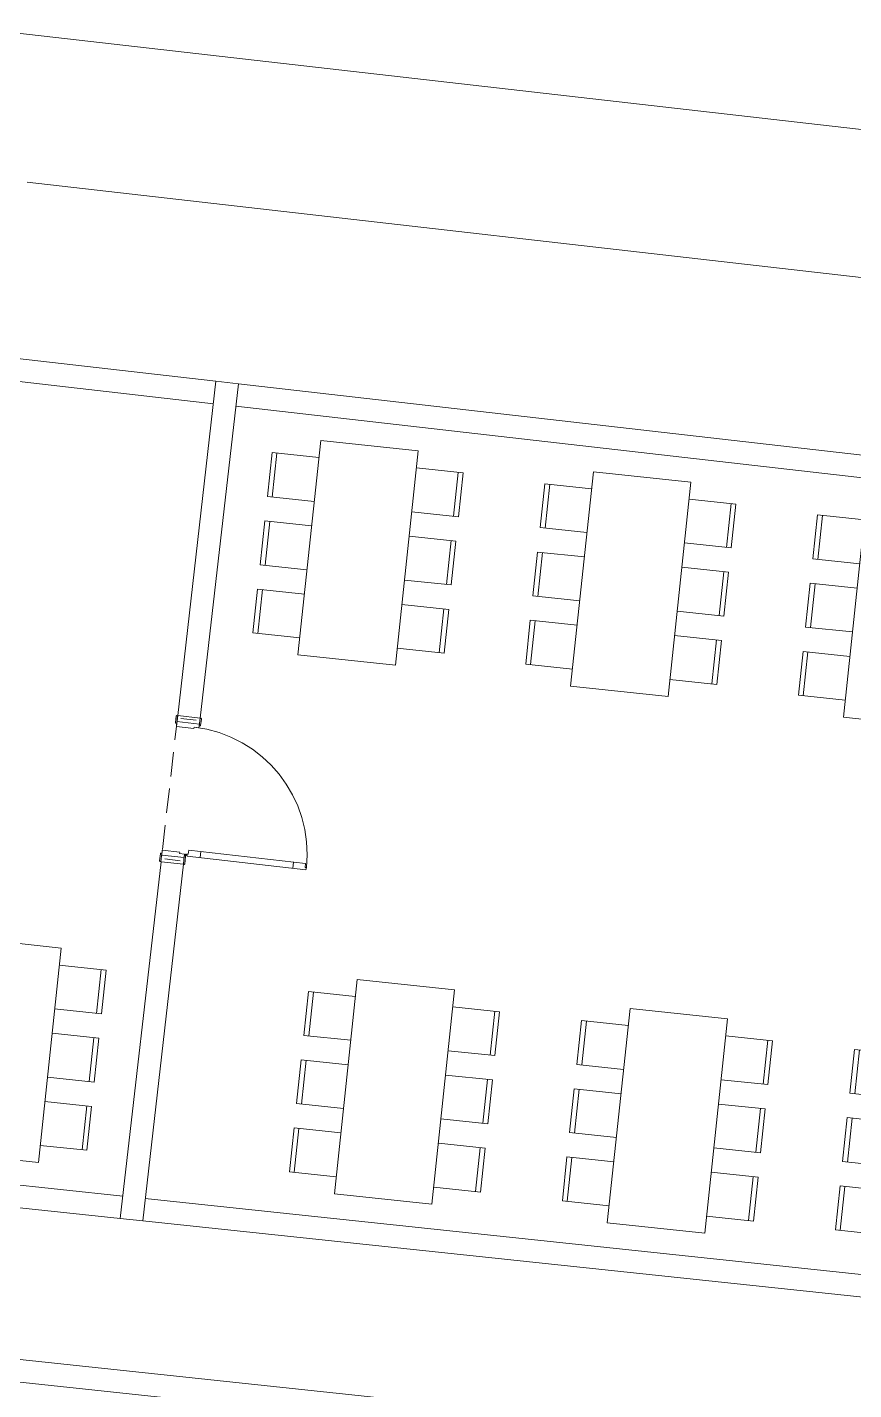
# Model space of a CAD drawing. Header units: metres. Extents: x 750 to 3116, y -341 to 1465.
# Drawn here: x 1599.65 to 1608.08, y 758.92 to 772.83 of the extents above; entities that cross this region are included whole.
import ezdxf

# ---------------------------------------------------------------- set-up
doc = ezdxf.new("R2010")
doc.units = ezdxf.units.M
doc.linetypes.add('DASHED2', pattern=[0.375, 0.25, -0.125])
doc.linetypes.add('HIDDEN', pattern=[0.375, 0.25, -0.125])
for name, color, linetype, lineweight in [('Cycle road', 254, 'Continuous', 20), ('Door', 253, 'Continuous', 5), ('Furniture', 44, 'Continuous', 5), ('Inverted beam', 252, 'Continuous', 5), ('Levels', 252, 'Continuous', 5), ('Vehicular Road', 253, 'Continuous', 20), ('Wall ext', 20, 'Continuous', 18)]:
    doc.layers.add(name, color=color, linetype=linetype, lineweight=lineweight)

# ---------------------------------------------------------------- blocks, each defined once
blk = doc.blocks.new('Dining Table')
at = {"layer": 'Furniture', "color": 0, "linetype": 'ByBlock'}
for p, q in [((29872645, 12208379), (29872645, 12208859)), ((29872645, 12208859), (29873095, 12208859)), ((29872645, 12208809), (29873095, 12208809)), ((29873095, 12208859), (29873095, 12208379)), ((29873345, 12208859), (29873345, 12208379)), ((29873795, 12208859), (29873345, 12208859)), ((29873795, 12208809), (29873345, 12208809)), ((29873795, 12208379), (29873795, 12208859)), ((29874495, 12208859), (29874045, 12208859)), ((29874045, 12208859), (29874045, 12208379)), ((29874495, 12208809), (29874045, 12208809)), ((29874495, 12208379), (29874495, 12208859)), ((29872470, 12208379), (29872470, 12207379)), ((29874670, 12208379), (29872470, 12208379)), ((29874670, 12207379), (29874670, 12208379)), ((29874670, 12207379), (29872470, 12207379)), ((29872645, 12207379), (29872645, 12206899)), ((29873095, 12206899), (29873095, 12207379)), ((29873345, 12206899), (29873345, 12207379)), ((29873795, 12207379), (29873795, 12206899)), ((29874045, 12206899), (29874045, 12207379)), ((29874495, 12207379), (29874495, 12206899)), ((29872645, 12206949), (29873095, 12206949)), ((29872645, 12206899), (29873095, 12206899)), ((29873795, 12206949), (29873345, 12206949)), ((29873795, 12206899), (29873345, 12206899)), ((29874495, 12206949), (29874045, 12206949)), ((29874495, 12206899), (29874045, 12206899))]:
    blk.add_line(p, q, dxfattribs=at)
blk = doc.blocks.new('door 1500')
at = {"layer": 'Door'}
for p, q in [((11493492.435, 4446033.785), (11493492.43, 4446033.735)), ((11493492.609, 4446033.719), (11493492.43, 4446033.735)), ((11493492.435, 4446033.785), (11493492.664, 4446033.765)), ((11493492.631, 4446033.804), (11493492.474, 4446033.818)), ((11493492.61, 4446033.734), (11493492.609, 4446033.719)), ((11493492.61, 4446033.734), (11493492.661, 4446033.729)), ((11493492.664, 4446033.765), (11493492.661, 4446033.729)), ((11493492.315, 4446032.42), (11493492.319, 4446032.471)), ((11493492.498, 4446032.455), (11493492.319, 4446032.471)), ((11493492.497, 4446032.441), (11493492.498, 4446032.455)), ((11493492.497, 4446032.441), (11493492.547, 4446032.436)), ((11493492.544, 4446032.4), (11493492.547, 4446032.436)), ((11493492.559, 4446032.438), (11493492.557, 4446032.415)), ((11493492.585, 4446032.436), (11493492.571, 4446032.437)), ((11493492.571, 4446032.437), (11493492.573, 4446032.415)), ((11493492.589, 4446032.476), (11493492.585, 4446032.436)), ((11493493.783, 4446032.371), (11493492.589, 4446032.476)), ((11493492.711, 4446032.465), (11493492.706, 4446032.404)), ((11493492.315, 4446032.42), (11493492.544, 4446032.4)), ((11493492.505, 4446032.367), (11493492.348, 4446032.381)), ((11493492.546, 4446032.428), (11493492.569, 4446032.426)), ((11493492.573, 4446032.415), (11493493.788, 4446032.308)), ((11493493.661, 4446032.382), (11493493.656, 4446032.32)), ((11493493.78, 4446032.331), (11493493.783, 4446032.371)), ((11493493.794, 4446032.33), (11493493.78, 4446032.331)), ((11493493.788, 4446032.308), (11493493.794, 4446032.33))]:
    blk.add_line(p, q, dxfattribs=at)
for points in [[(11493492.433, 4446033.847), (11493492.44, 4446033.846), (11493492.433, 4446033.767), (11493492.426, 4446033.768, -0.414214), (11493492.419, 4446033.776), (11493492.425, 4446033.84, -0.414214)], [(11493492.676, 4446033.826), (11493492.669, 4446033.826), (11493492.662, 4446033.747), (11493492.67, 4446033.747, 0.414214), (11493492.677, 4446033.753), (11493492.683, 4446033.818, 0.414214)], [(11493492.302, 4446032.353), (11493492.309, 4446032.352), (11493492.316, 4446032.438), (11493492.309, 4446032.439, 0.414214), (11493492.301, 4446032.432), (11493492.295, 4446032.361, 0.414214)], [(11493492.545, 4446032.331), (11493492.538, 4446032.332), (11493492.545, 4446032.418), (11493492.553, 4446032.418, -0.414214), (11493492.559, 4446032.41), (11493492.553, 4446032.338, -0.414214)]]:
    blk.add_lwpolyline(points, format="xyb", close=True, dxfattribs=at)
for radius in [0.00865, 0.00577]:
    blk.add_circle((11493492.558, 4446032.427), radius, dxfattribs=at)
at = {"layer": 'Door', "linetype": 'HIDDEN', "ltscale": 10}
blk.add_arc((11493492.493, 4446032.434), 1.305, 355.4248, 84.8429, dxfattribs=at)

msp = doc.modelspace()

# ---------------------------------------------------------------- linework, layer by layer
at = {"layer": 'Cycle road', "lineweight": 20}
msp.add_line((1614.762, 757.387), (1571.518, 761.976), dxfattribs=at)
at = {"layer": 'Cycle road'}
msp.add_line((1589.739, 760.274), (1614.786, 757.616), dxfattribs=at)
at = {"layer": 'Inverted beam'}
for p, q in [((1591.492, 761.868), (1600.621, 760.899)), ((1600.85, 760.875), (1615.772, 759.291))]:
    msp.add_line(p, q, dxfattribs=at)
at = {"layer": 'Inverted beam', "linetype": 'Continuous', "lineweight": 20, "ltscale": 100}
for points in [[(1601.8, 769.187), (1618.575, 767.27), (1625.644, 766.283)], [(1601.774, 768.959), (1618.546, 767.042), (1625.612, 766.055)]]:
    msp.add_lwpolyline(points, dxfattribs=at)
at = {"layer": 'Inverted beam', "lineweight": 20}
for points in [[(1600.595, 760.671), (1591.468, 761.639)], [(1615.74, 759.064), (1600.824, 760.646)]]:
    msp.add_lwpolyline(points, dxfattribs=at)
at = {"layer": 'Levels', "linetype": 'DASHED2'}
msp.add_line((1601.181, 765.802), (1601.011, 764.311), dxfattribs=at)
at = {"layer": 'Vehicular Road', "lineweight": 20}
msp.add_lwpolyline([(1557.761, 757.196), (1555.279, 754.479, -0.709085), (1551.807, 755.96), (1553.093, 775.439, -0.428302), (1555.871, 777.758), (1618.991, 770.544), (1682.293, 761.703, -0.390874), (1683.583, 760.13), (1683.205, 753.669, 0.188493), (1683.542, 752.63), (1684.624, 751.31, -0.373088), (1684.57, 749.346), (1649.471, 711.027)], format="xyb", dxfattribs=at)
msp.add_lwpolyline([(1599.647, 771.245), (1618.802, 769.056), (1624.408, 768.273)], dxfattribs=at)
at = {"layer": 'Wall ext'}
for p, q in [((1601.571, 769.214), (1601.8, 769.187)), ((1600.595, 760.671), (1600.824, 760.646))]:
    msp.add_line(p, q, dxfattribs=at)
at = {"layer": 'Wall ext', "linetype": 'Continuous', "lineweight": 20, "ltscale": 100}
for points in [[(1596.658, 769.775), (1601.571, 769.214)], [(1596.632, 769.547), (1601.545, 768.985)], [(1601.571, 769.214), (1601.181, 765.802), (1601.41, 765.775), (1601.8, 769.187)], [(1600.595, 760.671), (1601.011, 764.311), (1601.239, 764.285), (1600.824, 760.646)]]:
    msp.add_lwpolyline(points, dxfattribs=at)

# ---------------------------------------------------------------- block references
at = {"layer": 'Furniture', "xscale": 0.001, "yscale": 0.001, "zscale": 0.001, "rotation": 263.9431084912122}
for p in [(-7384.572, 31762.392), (-7381.79, 31762.074), (-7379.008, 31761.756), (-7388.214, 31757.319), (-7384.2, 31756.893), (-7381.416, 31756.597), (-7378.631, 31756.302)]:
    msp.add_blockref('Dining Table', p, dxfattribs=at)
at = {"layer": 'Furniture', "rotation": 358.5063448676265}
msp.add_blockref('door 1500', (-11603877.391, -4144165.145), dxfattribs=at)

doc.saveas('drawing.dxf')
